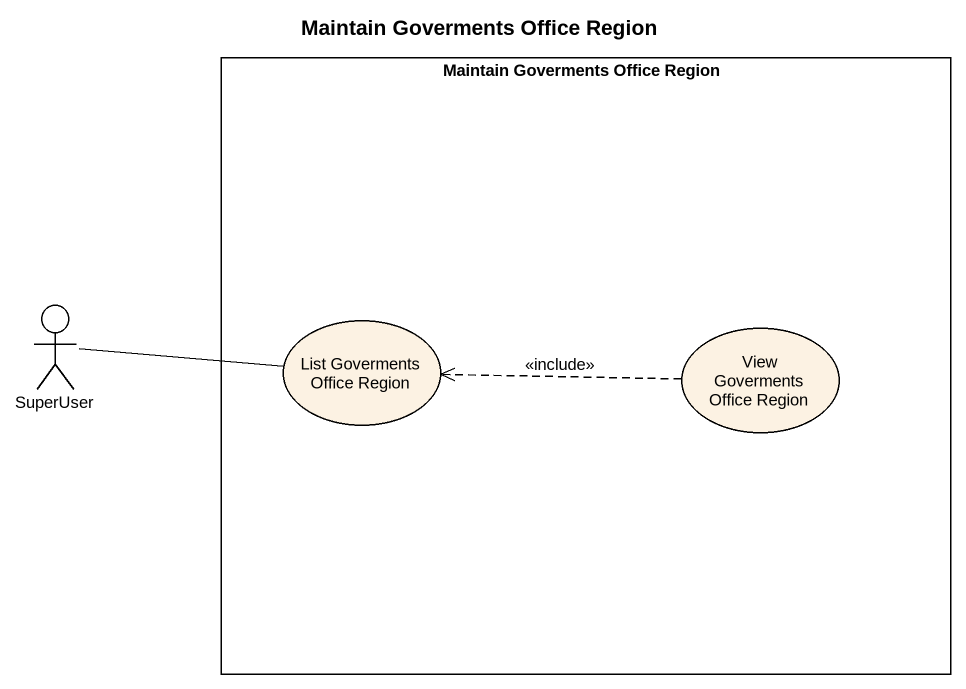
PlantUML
@startuml
title Maintain Goverments Office Region
rectangle "Maintain Goverments Office Region" as Maintain_Goverments_Office {
  usecase "List Goverments Office Region" as List_Goverments_Office
  usecase "View Goverments Office Region" as View_Goverments_Office
}
actor SuperUser
SuperUser -right- List_Goverments_Office
View_Goverments_Office .left.> List_Goverments_Office : <<include>>
@enduml
